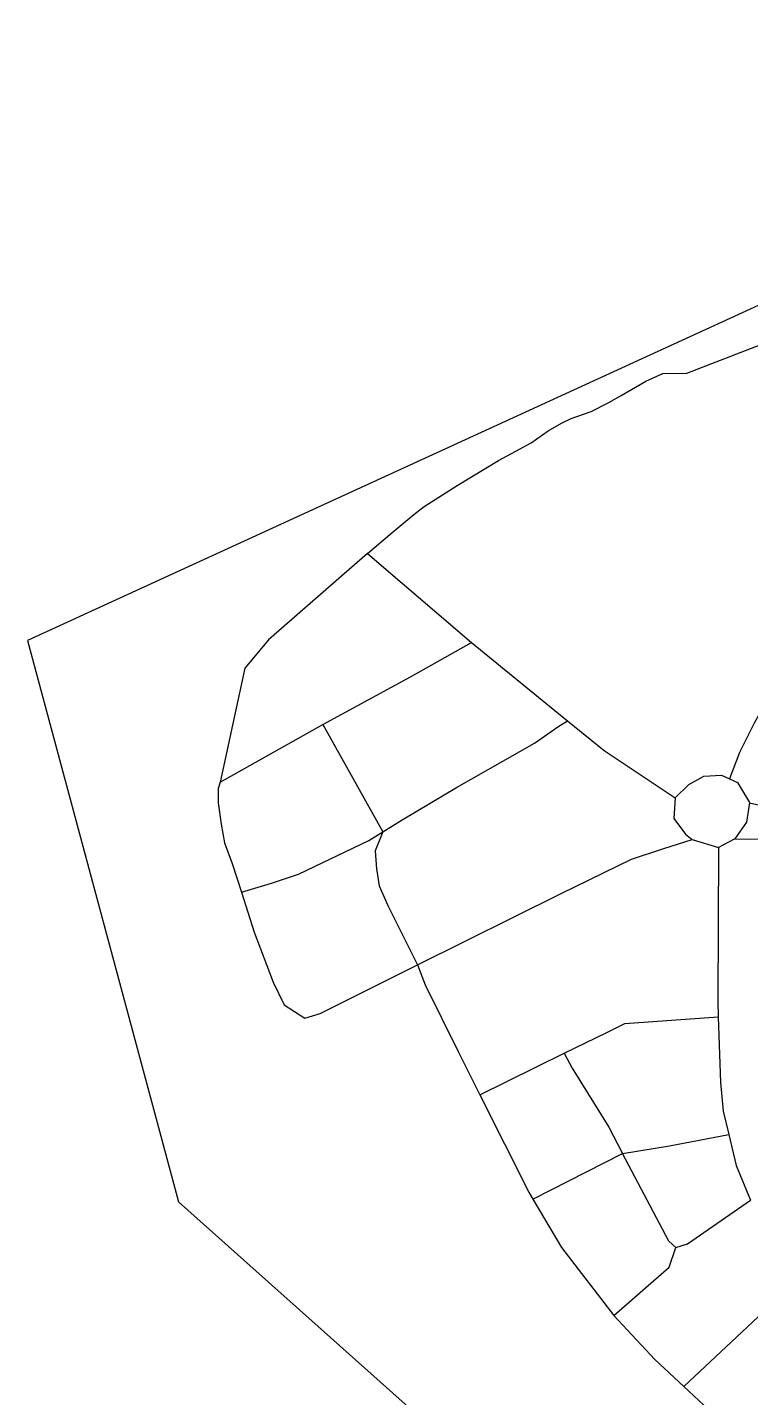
# Model space of a CAD drawing. Extents: x -1529 to 995, y -1183 to 807.
# Drawn here: x -1529 to -837, y -504 to 807 of the extents above; entities that cross this region are included whole.
import ezdxf

# ---------------------------------------------------------------- set-up
doc = ezdxf.new("R2010")
doc.units = 0
doc.layers.add('BOUNDARY', color=6, linetype='CONTINUOUS')
doc.layers.add('PATH', color=40, linetype='CONTINUOUS')

msp = doc.modelspace()

# ---------------------------------------------------------------- linework, layer by layer
at = {"layer": 'BOUNDARY'}
msp.add_lwpolyline([(900.3, 807.4), (-269.2, 798.4), (-1529.1, 220.7), (-1384.6, -316.3), (-413.7, -1182.9), (995.2, -1061), (995.2, -235.1)], close=True, dxfattribs=at)
at = {"layer": 'PATH'}
for points in [[(-1203.6, 304.2), (-1182.3, 322.1), (-1159.5, 341.5), (-1149.6, 349), (-1117.9, 369.1), (-1078.5, 392.9), (-1061.7, 402.1), (-1047.3, 410), (-1030.9, 421.3), (-1018, 428.7), (-1008.8, 433.1), (-989.6, 440), (-972.7, 448.5), (-961, 455.3), (-937.3, 469.1), (-921.3, 476.2), (-898.2, 476.7), (-818.3, 507.5), (-805.5, 510.1), (-794.9, 510.2), (-782.2, 508.3), (-762.7, 500.4), (-749.4, 490.4), (-740.6, 476.7)], [(-1203.6, 304.2), (-1298.6, 221.6), (-1321, 194.3), (-1344.6, 85.3)], [(-1203.6, 304.2), (-1104.1, 219)], [(-1246.6, 140.4), (-1162.5, 186.1), (-1104.1, 219)], [(-1104.1, 219), (-1012.3, 144.1)], [(-800.9, 194.6), (-815.9, 173.5), (-833.7, 141.7), (-847.9, 113.8), (-857.5, 88.6)], [(-1344.6, 85.3), (-1246.6, 140.4)], [(-1246.6, 140.4), (-1189.1, 37.7)], [(-1189.1, 37.7), (-1170.5, 49.2), (-1118.5, 80.3), (-1044.1, 122.7), (-1021.7, 138.1), (-1012.3, 144.1)], [(-1012.3, 144.1), (-977.2, 115.5), (-909.4, 70.4)], [(-909.4, 70.4), (-896.2, 83.1), (-882, 90.9), (-865.2, 92), (-857.5, 88.6)], [(-1344.6, 85.3), (-1346.7, 79.2), (-1346.6, 65.5), (-1343.7, 45), (-1340.4, 27.1), (-1333.2, 7.6), (-1324.4, -19.9)], [(-857.5, 88.6), (-849.7, 85.1), (-838.3, 65.8)], [(-909.4, 70.4), (-910.6, 50.5), (-899.5, 35.4), (-893, 30.4)], [(-838.2, 65.6), (-841.1, 47.1), (-852.2, 31)], [(-838.2, 65.6), (-793.3, 55.4), (-778.2, 48.6)], [(-1324.4, -19.9), (-1295.6, -11.5), (-1269.8, -2.6), (-1202.6, 29.4), (-1189.1, 37.7)], [(-1189.1, 37.7), (-1196.5, 19.5), (-1195, 2.2), (-1192.7, -13.9), (-1184.2, -32.7), (-1155.9, -89.6)], [(-1155.9, -89.6), (-1018.4, -21.1), (-951.1, 11.7), (-920.2, 21.7), (-893, 30.4)], [(-893, 30.4), (-868, 22.7)], [(-852.2, 31), (-868, 22.7)], [(-852.2, 31), (-828.4, 30.8), (-795.7, 23.8)], [(-868, 22.7), (-868.5, -124.1), (-868.1, -139.4)], [(-1324.4, -19.9), (-1312, -58.3), (-1294.1, -106.1), (-1283.3, -127.8), (-1263.6, -140.6), (-1248.9, -135.9), (-1155.9, -89.6)], [(-1155.9, -89.6), (-1148.4, -108.7), (-1116.9, -172.4), (-1096.1, -213.9)], [(-1015.5, -174), (-974.9, -154.1), (-957.6, -145.6), (-868.1, -139.4)], [(-868.1, -139.4), (-866.1, -202), (-863.6, -229.5), (-858.2, -251.7)], [(-1096.1, -213.9), (-1015.5, -174)], [(-1015.5, -174), (-1007.8, -188.3), (-972.9, -244.9), (-959.8, -270)], [(-1096.1, -213.9), (-1049.2, -307.5), (-1045.5, -313.8)], [(-959.8, -270), (-914.7, -262.7), (-858.2, -251.7)], [(-858.2, -251.7), (-851, -281.6), (-837.2, -314.6)], [(-1045.5, -313.8), (-959.8, -270)], [(-908.9, -360), (-915.6, -353.9), (-959.8, -270)], [(-1045.5, -313.8), (-1018.2, -360.1), (-968.1, -424.9)], [(-908.9, -360), (-897.5, -356.4), (-837.2, -314.6)], [(-968.1, -424.9), (-915.1, -378.7), (-908.9, -360)], [(-901.2, -493), (-789.4, -388.2)], [(-968.1, -424.9), (-928.8, -467), (-901.2, -493)], [(-901.2, -493), (-882.1, -510.9), (-832.4, -561.8), (-742.7, -650.3), (-729.7, -663.8)]]:
    msp.add_lwpolyline(points, dxfattribs=at)

doc.saveas('drawing.dxf')
